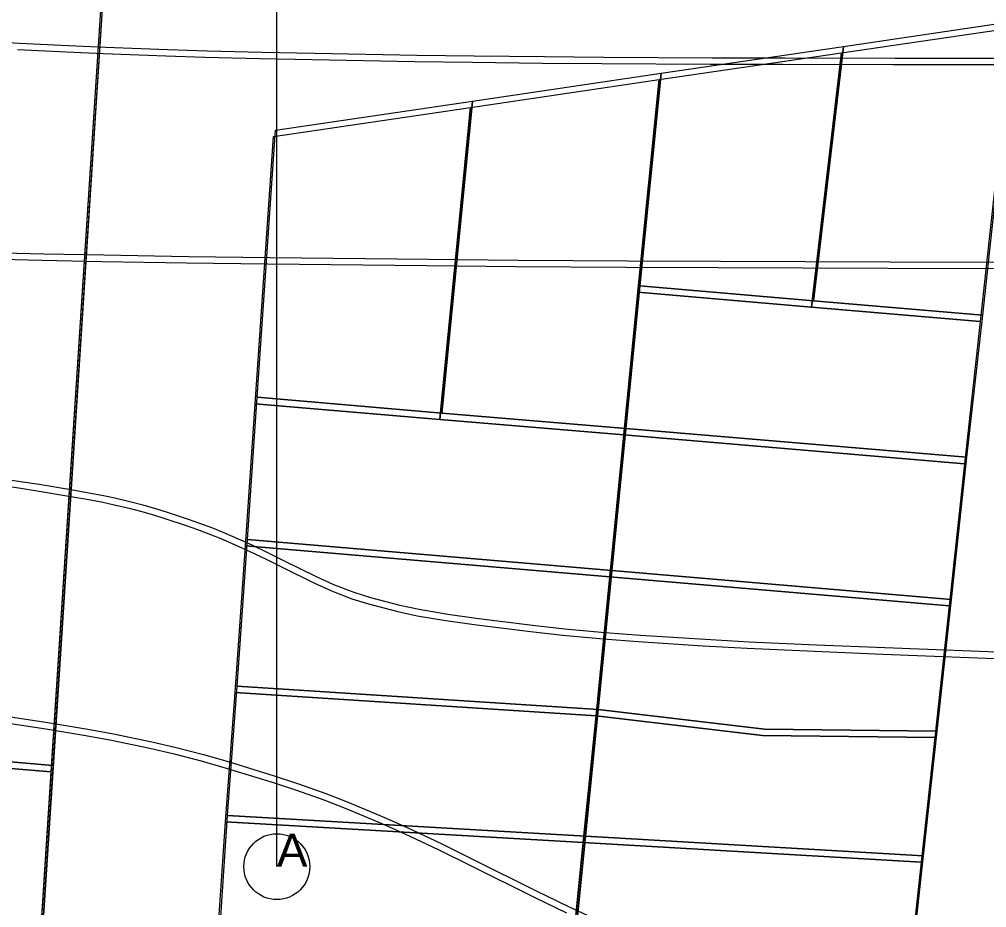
# Model space of a CAD drawing. Header units: metres. Extents: x -1097 to 1588, y -185 to 884.
# Drawn here: x 581.1 to 652.1, y 172 to 237.3 of the extents above; entities that cross this region are included whole.
import ezdxf

# ---------------------------------------------------------------- set-up
doc = ezdxf.new("R2010")
doc.units = ezdxf.units.M
for name, color, linetype, lineweight, plot in [('CORTES', 1, 'Continuous', 0, False), ('TERRENO', 188, 'Continuous', 0, False), ('VISTA LEJOS', 7, 'Continuous', 0, False)]:
    doc.layers.add(name, color=color, linetype=linetype, lineweight=lineweight, plot=plot)
doc.styles.add('ARIAL', font='arial.ttf')

msp = doc.modelspace()

# ---------------------------------------------------------------- linework, layer by layer
at = {"layer": 'CORTES'}
msp.add_lwpolyline([(600, 175), (600, 470)], dxfattribs=at)
msp.add_circle((600, 175), 2.42, dxfattribs=at)
at = {"layer": 'TERRENO'}
for points in [[(580.949, 235.041), (584.549, 234.854), (587.276, 234.734), (591.855, 234.561), (594.725, 234.47), (598.758, 234.369), (602.607, 234.292), (610.124, 234.163), (614.348, 234.1), (619.504, 234.043), (623.872, 234.009), (631.821, 233.966), (637.168, 233.947), (645.261, 233.932), (653.402, 233.927)], [(575.746, 219.733), (582.744, 219.561), (587.151, 219.469), (593.372, 219.369), (599.334, 219.292), (610.998, 219.162), (617.564, 219.1), (625.6, 219.042), (632.425, 219.009), (644.867, 218.965), (653.248, 218.946)], [(579.893, 203), (581.189, 202.813), (582.399, 202.621), (584.732, 202.232), (585.913, 202.026), (587.122, 201.795), (587.957, 201.618), (589.253, 201.315), (590.002, 201.123), (590.953, 200.85), (591.788, 200.586), (593.343, 200.067), (594.178, 199.775), (595.129, 199.415), (595.878, 199.107), (597.174, 198.546), (598.009, 198.167), (599.218, 197.591), (600.399, 197.01), (602.732, 195.843), (604.009, 195.263), (605.506, 194.687), (606.726, 194.307), (608.886, 193.746), (610.307, 193.439), (612.409, 193.079), (614.492, 192.786), (618.64, 192.267), (621.011, 192.003), (623.977, 191.73), (626.55, 191.538), (631.302, 191.235), (634.537, 191.058), (639.491, 190.827), (644.512, 190.621), (654.621, 190.232)], [(580.287, 185.538), (583.032, 185.125), (585.826, 184.664), (587.737, 184.309), (590.674, 183.704), (592.354, 183.32), (594.457, 182.773), (596.281, 182.245), (599.65, 181.208), (601.446, 180.622), (603.462, 179.902), (605.026, 179.288), (607.705, 178.165), (609.414, 177.406), (611.862, 176.254), (614.233, 175.093), (618.899, 172.76), (621.28, 171.598)]]:
    msp.add_lwpolyline(points, dxfattribs=at)
at = {"layer": 'VISTA LEJOS'}
for points in [[(587.379, 241.046), (583.561, 182.437)], [(587.379, 241.046), (583.614, 183.061)], [(587.229, 240.576), (583.411, 181.968)], [(587.229, 240.576), (583.463, 182.592)], [(641.479, 234.795), (654.01, 236.638)], [(641.629, 235.264), (654.161, 237.108)], [(654.01, 236.638), (651.666, 215.045)], [(654.161, 237.108), (651.817, 215.514)], [(577.826, 235.703), (581.1, 235.511), (584.7, 235.323), (587.427, 235.203), (592.006, 235.031), (594.876, 234.939), (598.908, 234.839), (602.758, 234.762), (610.275, 234.632), (614.499, 234.57), (619.654, 234.512), (624.022, 234.479), (631.971, 234.435), (637.319, 234.416), (645.412, 234.402), (653.552, 234.397)], [(628.223, 233.296), (641.629, 235.264)], [(641.629, 235.264), (639.411, 216.577)], [(639.411, 216.577), (641.629, 235.264)], [(580.949, 235.041), (584.549, 234.854), (587.276, 234.734), (591.855, 234.561), (594.725, 234.47), (598.758, 234.369), (602.607, 234.292), (610.124, 234.163), (614.348, 234.1), (619.504, 234.043), (623.872, 234.009), (631.821, 233.966), (637.168, 233.947), (645.261, 233.932), (653.402, 233.927)], [(628.072, 232.826), (641.479, 234.795)], [(641.479, 234.795), (639.26, 216.107)], [(639.26, 216.107), (641.479, 234.795)], [(614.379, 231.233), (628.223, 233.296)], [(628.223, 233.296), (626.661, 217.671)], [(626.661, 217.671), (628.223, 233.296)], [(614.229, 230.764), (628.072, 232.826)], [(628.072, 232.826), (626.51, 217.201)], [(626.51, 217.201), (628.072, 232.826)], [(599.911, 229.108), (614.379, 231.233)], [(614.379, 231.233), (612.129, 208.327)], [(612.129, 208.327), (614.379, 231.233)], [(614.379, 231.233), (614.379, 231.233)], [(599.76, 228.639), (614.229, 230.764)], [(614.229, 230.764), (611.979, 207.857)], [(611.979, 207.857), (614.229, 230.764)], [(614.229, 230.764), (614.229, 230.764)], [(598.567, 209.483), (599.911, 229.108)], [(598.416, 209.014), (599.76, 228.639)], [(575.746, 219.733), (582.744, 219.561), (587.151, 219.469), (593.372, 219.369), (599.334, 219.292), (610.998, 219.162), (617.564, 219.1), (625.6, 219.042), (632.425, 219.009), (644.867, 218.965), (653.248, 218.946)], [(575.897, 220.203), (582.895, 220.03), (587.302, 219.939), (593.523, 219.838), (599.484, 219.762), (611.149, 219.632), (617.715, 219.57), (625.75, 219.512), (632.576, 219.478), (645.018, 219.435), (653.399, 219.416)], [(625.629, 207.202), (626.661, 217.671)], [(626.661, 217.671), (625.629, 207.202)], [(626.661, 217.671), (639.411, 216.577)], [(639.411, 216.577), (626.661, 217.671)], [(625.479, 206.732), (626.51, 217.201)], [(626.51, 217.201), (625.479, 206.732)], [(626.51, 217.201), (639.26, 216.107)], [(639.26, 216.107), (626.51, 217.201)], [(639.26, 216.107), (651.666, 215.045)], [(639.26, 216.107), (639.26, 216.107)], [(651.666, 215.045), (639.26, 216.107)], [(639.411, 216.577), (651.817, 215.514)], [(639.411, 216.577), (639.411, 216.577)], [(651.817, 215.514), (639.411, 216.577)], [(651.817, 215.514), (650.661, 205.077)], [(651.817, 215.514), (651.817, 215.514)], [(651.666, 215.045), (650.51, 204.607)], [(651.666, 215.045), (651.666, 215.045)], [(597.697, 198.576), (598.416, 209.014)], [(597.848, 199.046), (598.567, 209.483)], [(598.416, 209.014), (611.979, 207.857)], [(611.979, 207.857), (598.416, 209.014)], [(598.567, 209.483), (612.129, 208.327)], [(612.129, 208.327), (598.567, 209.483)], [(612.129, 208.327), (625.629, 207.202)], [(612.129, 208.327), (612.129, 208.327)], [(625.629, 207.202), (612.129, 208.327)], [(611.979, 207.857), (625.479, 206.732)], [(611.979, 207.857), (611.979, 207.857)], [(625.479, 206.732), (611.979, 207.857)], [(624.447, 196.295), (625.479, 206.732)], [(625.479, 206.732), (624.447, 196.295)], [(624.598, 196.765), (625.629, 207.202)], [(625.629, 207.202), (624.598, 196.765)], [(625.479, 206.732), (650.51, 204.607)], [(650.51, 204.607), (625.479, 206.732)], [(625.629, 207.202), (650.661, 205.077)], [(650.661, 205.077), (625.629, 207.202)], [(650.51, 204.607), (649.385, 194.17)], [(650.661, 205.077), (649.536, 194.64)], [(580.044, 203.47), (581.34, 203.283), (582.55, 203.091), (584.882, 202.702), (586.063, 202.496), (587.273, 202.265), (588.108, 202.088), (589.404, 201.785), (590.153, 201.593), (591.103, 201.32), (591.939, 201.056), (593.494, 200.537), (594.329, 200.244), (595.279, 199.884), (596.028, 199.577), (597.324, 199.016), (598.16, 198.636), (599.369, 198.06), (600.55, 197.479), (602.883, 196.313), (604.16, 195.732), (605.657, 195.156), (606.876, 194.777), (609.037, 194.215), (610.457, 193.908), (612.56, 193.548), (614.643, 193.255), (618.79, 192.737), (621.162, 192.473), (624.128, 192.199), (626.701, 192.007), (631.453, 191.705), (634.688, 191.527), (639.642, 191.297), (644.663, 191.091), (654.772, 190.702)], [(579.893, 203), (581.189, 202.813), (582.399, 202.621), (584.732, 202.232), (585.913, 202.026), (587.122, 201.795), (587.957, 201.618), (589.253, 201.315), (590.002, 201.123), (590.953, 200.85), (591.788, 200.586), (593.343, 200.067), (594.178, 199.775), (595.129, 199.415), (595.878, 199.107), (597.174, 198.546), (598.009, 198.167), (599.218, 197.591), (600.399, 197.01), (602.732, 195.843), (604.009, 195.263), (605.506, 194.687), (606.726, 194.307), (608.886, 193.746), (610.307, 193.439), (612.409, 193.079), (614.492, 192.786), (618.64, 192.267), (621.011, 192.003), (623.977, 191.73), (626.55, 191.538), (631.302, 191.235), (634.537, 191.058), (639.491, 190.827), (644.512, 190.621), (654.621, 190.232)], [(597.098, 188.265), (597.848, 199.046)], [(597.848, 199.046), (624.598, 196.765)], [(624.598, 196.765), (597.848, 199.046)], [(596.947, 187.795), (597.697, 198.576)], [(597.697, 198.576), (624.447, 196.295)], [(624.447, 196.295), (597.697, 198.576)], [(623.447, 186.076), (624.447, 196.295)], [(624.447, 196.295), (623.447, 186.076)], [(623.598, 186.546), (624.598, 196.765)], [(624.598, 196.765), (623.598, 186.546)], [(624.447, 196.295), (649.385, 194.17)], [(624.447, 196.295), (624.447, 196.295)], [(649.385, 194.17), (624.447, 196.295)], [(624.598, 196.765), (649.536, 194.64)], [(624.598, 196.765), (624.598, 196.765)], [(649.536, 194.64), (624.598, 196.765)], [(649.385, 194.17), (648.322, 184.482)], [(649.536, 194.64), (648.473, 184.952)], [(649.385, 194.17), (649.385, 194.17)], [(649.536, 194.64), (649.536, 194.64)], [(596.379, 178.765), (597.098, 188.265)], [(623.598, 186.546), (597.098, 188.265)], [(597.098, 188.265), (623.598, 186.546)], [(596.229, 178.295), (596.947, 187.795)], [(623.447, 186.076), (596.947, 187.795)], [(596.947, 187.795), (623.447, 186.076)], [(622.661, 177.233), (623.598, 186.546)], [(623.598, 186.546), (622.661, 177.233)], [(635.817, 185.108), (623.598, 186.546)], [(623.598, 186.546), (623.598, 186.546)], [(623.598, 186.546), (635.817, 185.108)], [(580.287, 185.538), (583.032, 185.125), (585.826, 184.664), (587.737, 184.309), (590.674, 183.704), (592.354, 183.32), (594.457, 182.773), (596.281, 182.245), (599.65, 181.208), (601.446, 180.622), (603.462, 179.902), (605.026, 179.288), (607.705, 178.165), (609.414, 177.406), (611.862, 176.254), (614.233, 175.093), (618.899, 172.76), (621.28, 171.598)], [(580.438, 186.007), (583.183, 185.594), (585.977, 185.134), (587.887, 184.778), (590.825, 184.174), (592.505, 183.79), (594.607, 183.242), (596.431, 182.714), (599.801, 181.678), (601.596, 181.092), (603.612, 180.372), (605.177, 179.757), (607.856, 178.634), (609.565, 177.876), (612.013, 176.724), (614.384, 175.562), (619.049, 173.229), (621.43, 172.068), (623.907, 170.916)], [(622.51, 176.764), (623.447, 186.076)], [(623.447, 186.076), (622.51, 176.764)], [(635.666, 184.639), (623.447, 186.076)], [(623.447, 186.076), (623.447, 186.076)], [(623.447, 186.076), (635.666, 184.639)], [(648.473, 184.952), (635.817, 185.108)], [(635.817, 185.108), (648.473, 184.952)], [(648.473, 184.952), (647.473, 175.796)], [(648.322, 184.482), (635.666, 184.639)], [(635.666, 184.639), (648.322, 184.482)], [(648.322, 184.482), (647.322, 175.326)], [(583.411, 181.968), (574.602, 182.712)], [(574.602, 182.712), (583.411, 181.968)], [(583.561, 182.437), (574.753, 183.182)], [(574.753, 183.182), (583.561, 182.437)], [(583.463, 182.592), (580.51, 137.108)], [(583.614, 183.061), (580.661, 137.577)], [(583.411, 181.968), (580.51, 137.108)], [(583.561, 182.437), (580.661, 137.577)], [(595.661, 167.952), (596.379, 178.765)], [(596.379, 178.765), (622.661, 177.233)], [(622.661, 177.233), (596.379, 178.765)], [(595.51, 167.482), (596.229, 178.295)], [(596.229, 178.295), (622.51, 176.764)], [(622.51, 176.764), (596.229, 178.295)], [(621.536, 165.983), (622.661, 177.233)], [(622.661, 177.233), (621.536, 165.983)], [(622.661, 177.233), (647.473, 175.796)], [(647.473, 175.796), (622.661, 177.233)], [(622.661, 177.233), (622.661, 177.233)], [(621.385, 165.514), (622.51, 176.764)], [(622.51, 176.764), (621.385, 165.514)], [(622.51, 176.764), (647.322, 175.326)], [(647.322, 175.326), (622.51, 176.764)], [(622.51, 176.764), (622.51, 176.764)], [(647.473, 175.796), (646.192, 164.14)], [(647.322, 175.326), (646.041, 163.67)]]:
    msp.add_lwpolyline(points, dxfattribs=at)

# ---------------------------------------------------------------- texts
at = {"layer": 'CORTES', "style": 'ARIAL'}
msp.add_text('A', height=2.42, dxfattribs=at).set_placement((600, 175))

doc.saveas('drawing.dxf')
